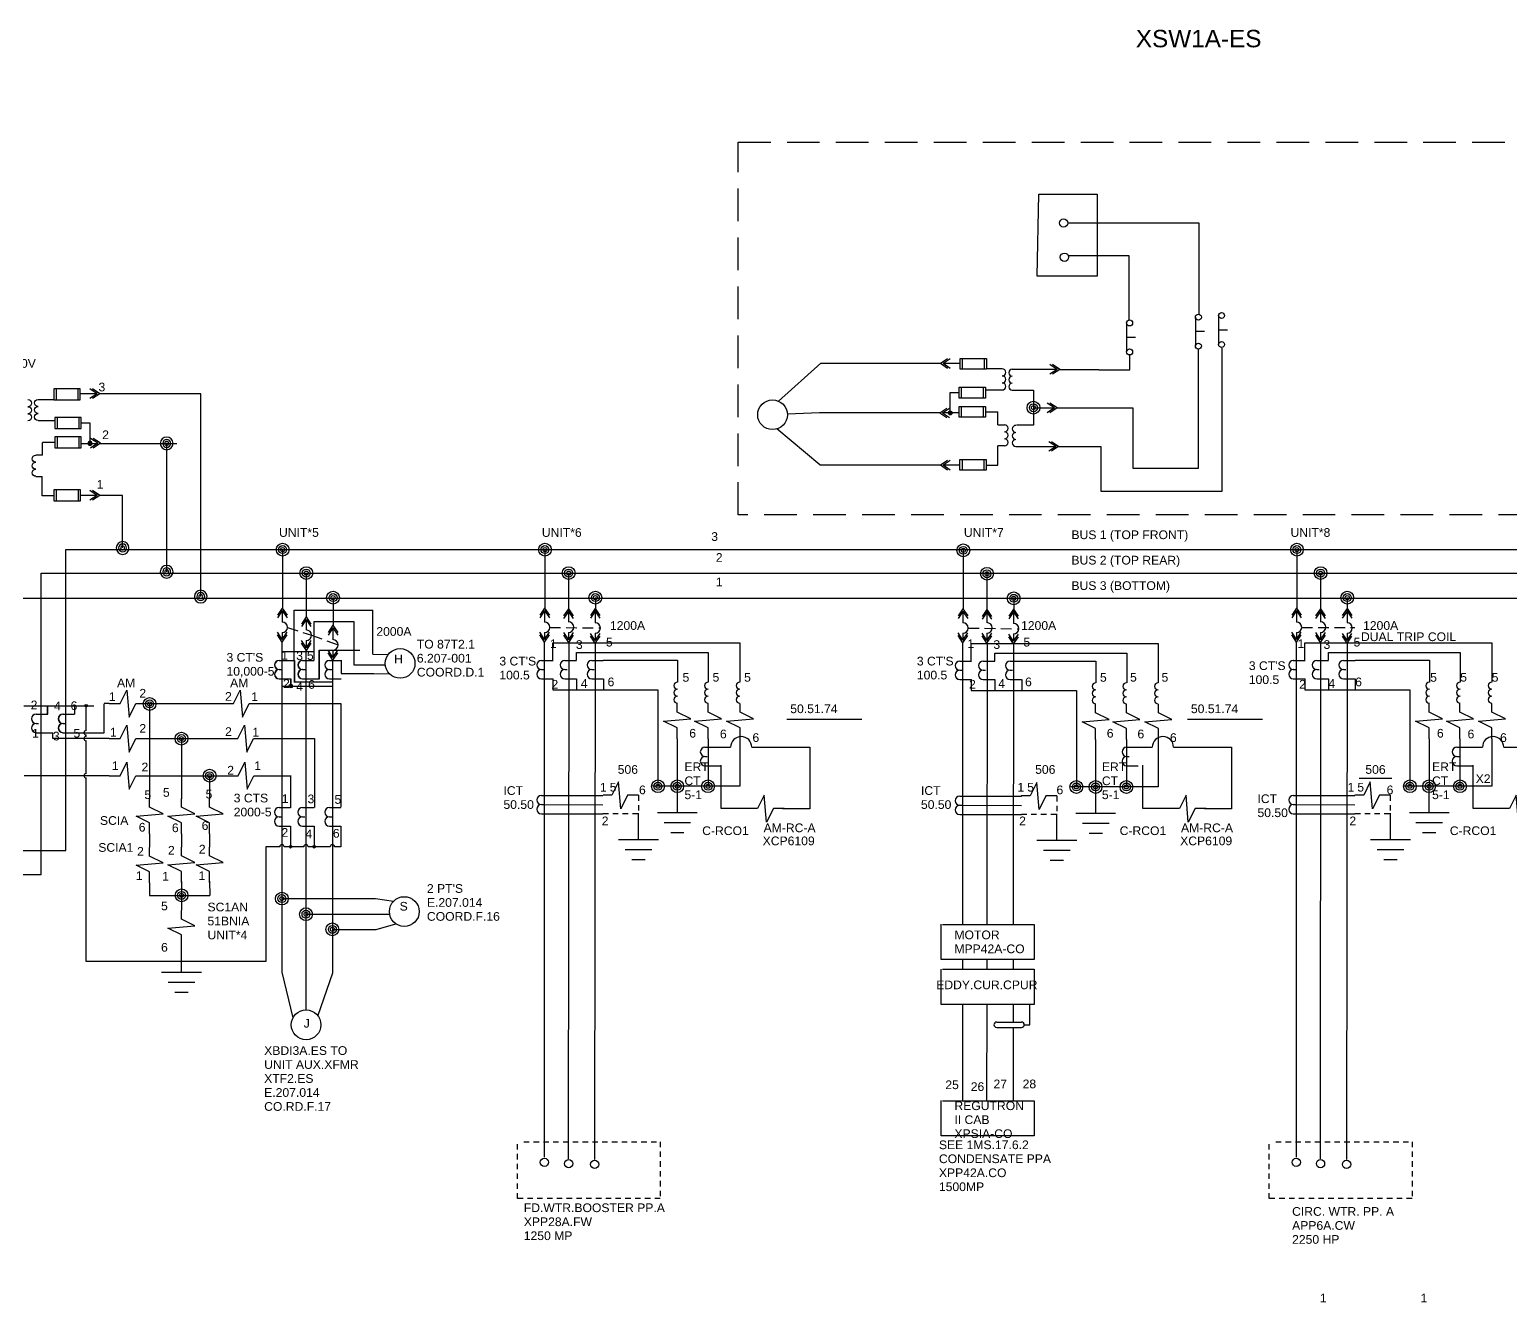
# Model space of a CAD drawing. Header units: millimetres. Extents: x 1 to 122, y 23 to 123.
# Drawn here: x 36.07 to 70.11, y 52.69 to 81.95 of the extents above; entities that cross this region are included whole.
import ezdxf
from ezdxf.enums import TextEntityAlignment as Align

# ---------------------------------------------------------------- set-up
doc = ezdxf.new("R2010")
doc.units = ezdxf.units.MM
doc.header["$MEASUREMENT"] = 0
doc.linetypes.add('HIDDEN', pattern=[0.375, 0.25, -0.125])
doc.linetypes.add('HIDDEN2', pattern=[0.1875, 0.125, -0.0625])
doc.layers.add('SYMS', color=7, linetype='Continuous')
doc.layers.add('WIRES', color=7, linetype='Continuous')
doc.styles.get("Standard").update_dxf_attribs({"font": 'arial.ttf'})
doc.styles.add('WD', font='romans.shx')

# ---------------------------------------------------------------- blocks, each defined once
blk = doc.blocks.new('hntvrh65')
for p, q in [((188.593, 219.765), (188.593, 219.453)), ((188.843, 219.765), (188.843, 219.702)), ((189.093, 219.765), (189.093, 219.453))]:
    blk.add_line(p, q)
for centre in [(188.718, 219.765), (188.968, 219.765)]:
    blk.add_arc(centre, 0.125, 0, 180)
blk = doc.blocks.new('WDDOT')
for radius in [0.03, 0.0187, 0.00929]:
    blk.add_circle((0, 0), radius)
blk = doc.blocks.new('htfjyhf')
for q in [(187.763, 220.325), (187.763, 220.2)]:
    blk.add_line((187.857, 220.262), q)
blk = doc.blocks.new('uycuy')
at = {"xscale": 0.3609041116214939, "yscale": 0.3609041116214939, "zscale": 0.3609041116214939}
for p in [(120.0938, 140.7292), (120.1061, 140.7292)]:
    blk.add_blockref('htfjyhf', p, dxfattribs=at)
blk = doc.blocks.new('htnvrj')
for p, q in [((189.066, 220.992), (189.113, 221.086)), ((189.113, 221.086), (189.129, 220.898)), ((188.99, 220.992), (189.066, 220.992)), ((189.129, 220.898), (189.175, 220.992)), ((189.175, 220.992), (189.236, 220.992))]:
    blk.add_line(p, q)
blk = doc.blocks.new('HGND2')
for p, q in [((0.125, 0.09375), (0.125, -0.09375)), ((0.125, 0), (0, 0)), ((0.171875, 0.0625), (0.171875, -0.0625)), ((0.21875, 0.03125), (0.21875, -0.03125))]:
    blk.add_line(p, q)
at = {"style": 'WD', "width": 0.8}
for tag, p in [('INST', (0.25, 0.3125)), ('LOC', (0.25, 0.15625)), ('TAG1', (0.25, 0)), ('DESC1', (0.25, -0.15625)), ('DESC2', (0.25, -0.3125))]:
    blk.add_attdef(tag, text='', height=0.125, dxfattribs=at).set_placement(p, align=Align.MIDDLE_LEFT)
at = {"style": 'WD', "flags": 1}
for tag in ['ASSYCODE', 'CAT', 'X4TERM01', 'MFG', 'FAMILY']:
    blk.add_attdef(tag, (0, 0), '', height=0.01, dxfattribs=at)
blk = doc.blocks.new('HT0_02')
blk.add_circle((0, 0), 0.0699)
at = {"style": 'WD', "flags": 1}
for tag, p in [('X2TERM01', (0, 0.0699)), ('X4TERM01', (-0.0699, 0)), ('X1TERM01', (0.0699, 0)), ('X8TERM01', (0, -0.0699))]:
    blk.add_attdef(tag, p, '', height=0.01, dxfattribs=at)
blk = doc.blocks.new('jcyurt')
for centre in [(192.433, 220.067), (192.433, 219.969), (192.433, 219.871)]:
    blk.add_arc(centre, 0.0492, 270, 90)
blk = doc.blocks.new('HFU0')
for p, q in [((-0.188, -0.078), (-0.188, 0.078)), ((-0.188, 0.078), (0.188, 0.078)), ((-0.156, 0.078), (-0.156, -0.078)), ((0.156, 0.078), (0.156, -0.078)), ((0.188, 0.078), (0.188, -0.078)), ((0.188, -0.078), (-0.188, -0.078))]:
    blk.add_line(p, q)
at = {"style": 'WD', "width": 0.7}
for tag, p in [('INST', (0, 0.328)), ('LOC', (0, 0.172)), ('DESC1', (0.007, -0.262)), ('DESC2', (0.007, -0.419)), ('DESC3', (0, -0.578))]:
    blk.add_attdef(tag, text='', height=0.125, dxfattribs=at).set_placement(p, align=Align.CENTER)
at = {"style": 'WD', "flags": 1}
for tag, p in [('X4TERM01', (-0.188, 0)), ('X1TERM02', (0.188, 0))]:
    blk.add_attdef(tag, p, '', height=0.01, dxfattribs=at)
at = {"style": 'WD', "width": 0.7}
blk.add_attdef('RATING1', text='', height=0.0938, dxfattribs=at).set_placement((0, 0), align=Align.MIDDLE_CENTER)
at = {"linetype": 'Continuous', "style": 'WD', "flags": 9}
for tag, p in [('ASSYCODE', (0.156, 0.118)), ('MFG', (0.156, 0.083)), ('CAT', (0.156, 0.102))]:
    blk.add_attdef(tag, text='', height=0.01, dxfattribs=at).set_placement(p, align=Align.CENTER)
at = {"linetype": 'Continuous', "style": 'WD', "width": 0.7, "flags": 8}
blk.add_attdef('TERM01', text='', height=0.1, dxfattribs=at).set_placement((-0.25, -0.016), align=Align.TOP_RIGHT)
blk.add_attdef('TERM02', text='', height=0.1, dxfattribs=at).set_placement((0.25, -0.016), align=Align.TOP_LEFT)
blk = doc.blocks.new('tf ty')
at = {"linetype": 'Continuous'}
for p, q in [((195.2597, 218.457), (195.2597, 218.6231)), ((195.2657, 218.6219), (195.6978, 218.6219)), ((195.6978, 218.6219), (195.6978, 218.457)), ((195.6978, 218.457), (195.2597, 218.457))]:
    blk.add_line(p, q, dxfattribs=at)
blk = doc.blocks.new('mthgd')
at = {"linetype": 'Continuous'}
for p, q in [((195.9321, 218.8514), (196.0493, 218.8514)), ((195.9321, 218.8262), (196.0493, 218.8262))]:
    blk.add_line(p, q, dxfattribs=at)
for centre, start, end in [((195.9321, 218.8388), 90, 270), ((196.0493, 218.8388), 270, 90)]:
    blk.add_arc(centre, 0.0126, start, end, dxfattribs=at)
blk = doc.blocks.new('HPB12')
for p, q in [((0, 0.065), (0, -0.033)), ((-0.156, -0.033), (0.156, -0.033))]:
    blk.add_line(p, q)
for centre in [(-0.155, 0), (0.155, 0)]:
    blk.add_circle(centre, 0.0322)
at = {"style": 'WD', "width": 0.7}
for tag, p in [('INST', (0, 0.738)), ('LOC', (0, 0.568)), ('DESC1', (0, 0.412)), ('DESC2', (0, 0.255)), ('XREF', (0, -0.232))]:
    blk.add_attdef(tag, text='', height=0.125, dxfattribs=at).set_placement(p, align=Align.CENTER)
at = {"style": 'WD'}
blk.add_attdef('TAG1', text='', height=0.125, dxfattribs=at).set_placement((0, 0.099), align=Align.CENTER)
for tag, p, height, flags in [('X4TERM01', (-0.188, 0), 0.0125, 1), ('FAMILY', (0.054, 0.058), 0.01, 9), ('CONTACT', (0.054, 0.042), 0.01, 9), ('X1TERM02', (0.188, 0), 0.0125, 1)]:
    blk.add_attdef(tag, p, '', height=height, dxfattribs=dict(at, flags=flags))
for tag, p in [('X2LINK', (0, 0.125)), ('X8LINK', (0, -0.094))]:
    blk.add_attdef(tag, p, '', height=0.01, dxfattribs=at)
at = {"linetype": 'Continuous', "style": 'WD', "flags": 9}
for tag, p in [('MFG', (0.076, -0.006)), ('CAT', (0.076, 0.017)), ('ASSYCODE', (0.076, -0.022))]:
    blk.add_attdef(tag, text='', height=0.01, dxfattribs=at).set_placement(p, align=Align.CENTER)
at = {"linetype": 'Continuous', "style": 'WD', "flags": 8}
blk.add_attdef('TERM01', text='', height=0.125, dxfattribs=at).set_placement((-0.25, -0.031), align=Align.TOP_RIGHT)
blk.add_attdef('TERM02', text='', height=0.125, dxfattribs=at).set_placement((0.25, -0.031), align=Align.TOP_LEFT)

msp = doc.modelspace()

# ---------------------------------------------------------------- linework, layer by layer
at = {"linetype": 'Continuous'}
for p, q in [((59.232, 76.279), (59.266, 78.165)), ((59.266, 78.165), (60.606, 78.165)), ((60.606, 78.165), (60.606, 76.279)), ((60.606, 76.279), (59.232, 76.279)), ((54.256, 74.278), (53.284, 73.407)), ((54.226, 73.137), (53.488, 73.108)), ((54.236, 71.94), (53.248, 72.768))]:
    msp.add_line(p, q, dxfattribs=at)
at = {"linetype": 'HIDDEN'}
for p, q in [((41.997, 68.208), (42.55, 68.027)), ((48.026, 68.208), (49.189, 68.193)), ((57.642, 68.192), (58.804, 68.175)), ((65.309, 68.208), (66.532, 68.208)), ((42.55, 68.027), (43.16, 67.805))]:
    msp.add_line(p, q, dxfattribs=at)
for p, q in [((43.961, 67.589), (44.311, 67.583)), ((43.965, 67.347), (44.246, 67.347)), ((43.985, 67.144), (44.341, 67.142)), ((53.471, 66.1), (55.202, 66.1)), ((62.68, 66.1), (64.411, 66.1)), ((66.628, 64.74), (67.383, 64.74)), ((48.099, 64.347), (49.249, 64.347)), ((57.714, 64.33), (58.865, 64.33)), ((65.382, 64.347), (66.532, 64.347)), ((47.833, 64.134), (49.249, 64.127)), ((57.449, 64.118), (58.865, 64.111)), ((65.116, 64.134), (66.532, 64.127)), ((48.099, 63.92), (49.249, 63.92)), ((57.714, 63.904), (58.865, 63.904)), ((65.382, 63.92), (66.532, 63.92)), ((44.022, 61.974), (44.436, 61.913)), ((44.022, 61.615), (44.022, 61.615)), ((44.022, 61.615), (44.346, 61.615)), ((44.036, 61.267), (44.491, 61.393)), ((41.868, 60.279), (42.122, 59.231)), ((42.422, 60.263), (42.422, 59.418)), ((43.028, 60.257), (42.692, 59.285))]:
    msp.add_line(p, q)
at = {"linetype": 'HIDDEN2'}
for p, q in [((47.28, 55.079), (47.28, 56.331)), ((47.43, 56.385), (50.562, 56.385)), ((50.562, 56.385), (50.562, 55.079)), ((64.563, 55.079), (64.563, 56.331)), ((64.713, 56.385), (67.844, 56.385)), ((67.844, 56.385), (67.844, 55.079)), ((50.562, 55.079), (47.28, 55.079)), ((67.844, 55.079), (64.563, 55.079))]:
    msp.add_line(p, q, dxfattribs=at)
at = {"linetype": 'HIDDEN', "ltscale": 3}
msp.add_lwpolyline([(52.354, 79.362), (77.331, 79.362), (77.331, 70.791), (52.354, 70.791)], close=True, dxfattribs=at)
for centre in [(41.877, 68.208), (42.429, 68.027), (47.906, 68.208), (48.458, 68.212), (49.068, 68.193), (57.521, 68.192), (58.074, 68.196), (58.684, 68.177), (65.188, 68.208), (65.741, 68.212), (66.351, 68.193), (43.039, 67.805)]:
    msp.add_arc(centre, 0.121, 270, 90)
at = {"layer": 'WIRES', "linetype": 'Continuous'}
for p, q in [((62.951, 77.499), (59.935, 77.499)), ((62.951, 75.407), (62.951, 77.499)), ((61.343, 76.748), (59.951, 76.748)), ((61.343, 75.275), (61.343, 76.748)), ((62.935, 71.866), (62.935, 74.617)), ((63.477, 71.335), (63.477, 74.627)), ((54.256, 74.278), (57.006, 74.278)), ((57.065, 74.278), (57.441, 74.278)), ((61.362, 74.123), (61.362, 74.468)), ((58.425, 74.148), (58.061, 74.148)), ((58.655, 74.143), (59.664, 74.143)), ((59.746, 74.137), (60.643, 74.137)), ((60.643, 74.123), (61.362, 74.123)), ((37.623, 73.577), (37.246, 73.577)), ((40.003, 73.577), (37.681, 73.577)), ((40.003, 68.915), (40.003, 73.577)), ((57.23, 73.137), (57.23, 73.603)), ((57.23, 73.603), (57.433, 73.603)), ((58.425, 73.662), (58.037, 73.662)), ((58.655, 73.657), (59.143, 73.657)), ((59.143, 73.657), (59.143, 72.856)), ((36.263, 73.448), (36.627, 73.448)), ((59.143, 73.256), (59.597, 73.256)), ((59.683, 73.25), (61.426, 73.25)), ((61.426, 73.25), (61.426, 71.866)), ((36.263, 72.962), (36.65, 72.962)), ((37.458, 72.902), (37.254, 72.902)), ((37.458, 72.436), (37.458, 72.902)), ((56.993, 73.137), (54.226, 73.137)), ((57.433, 73.137), (57.053, 73.137)), ((58.037, 73.161), (58.325, 73.161)), ((58.325, 72.866), (58.325, 73.161)), ((58.325, 72.866), (58.477, 72.866)), ((59.143, 72.856), (58.755, 72.856)), ((36.363, 72.165), (36.211, 72.165)), ((36.65, 72.46), (36.363, 72.46)), ((36.363, 72.165), (36.363, 72.46)), ((37.254, 72.436), (37.635, 72.436)), ((37.695, 72.436), (39.454, 72.436)), ((39.22, 69.485), (39.22, 72.448)), ((58.477, 72.379), (58.327, 72.379)), ((58.327, 71.935), (58.327, 72.379)), ((58.737, 72.364), (59.623, 72.364)), ((59.72, 72.363), (60.695, 72.363)), ((60.695, 72.363), (60.695, 71.335)), ((54.236, 71.94), (57.003, 71.94)), ((57.065, 71.941), (57.453, 71.941)), ((58.057, 71.943), (58.057, 71.943)), ((58.063, 71.935), (58.327, 71.935)), ((61.426, 71.866), (62.935, 71.866)), ((36.21, 71.678), (36.361, 71.678)), ((36.361, 71.234), (36.361, 71.678)), ((36.624, 71.234), (36.361, 71.234)), ((36.631, 71.242), (36.631, 71.242)), ((37.623, 71.24), (37.235, 71.24)), ((38.206, 71.239), (37.684, 71.239)), ((38.206, 70.032), (38.206, 71.239)), ((60.695, 71.335), (63.477, 71.335)), ((49.073, 68.891), (49.073, 68.583)), ((58.689, 68.875), (58.689, 68.567)), ((66.356, 68.891), (66.356, 68.583)), ((50.513, 66.77), (50.513, 64.555)), ((60.129, 66.754), (60.129, 64.539)), ((67.796, 66.77), (67.796, 64.555)), ((51.855, 65.028), (51.964, 65.028)), ((69.137, 65.028), (69.247, 65.028)), ((52.397, 64.555), (50.384, 64.555)), ((62.013, 64.539), (60, 64.539)), ((69.68, 64.555), (67.667, 64.555)), ((59.056, 59.074), (59.056, 59.527)), ((58.932, 59.074), (59.056, 59.074))]:
    msp.add_line(p, q, dxfattribs=at)
at = {"layer": 'WIRES'}
for p, q in [((36.905, 63.077), (36.905, 69.999)), ((36.905, 69.999), (102.131, 69.999)), ((41.886, 69.994), (41.886, 68.646)), ((47.915, 69.994), (47.915, 68.646)), ((57.531, 69.978), (57.531, 68.629)), ((65.198, 69.994), (65.198, 68.646)), ((36.336, 62.53), (36.336, 69.452)), ((36.336, 69.452), (102.131, 69.452)), ((42.43, 69.455), (42.43, 68.448)), ((48.459, 69.455), (48.459, 68.448)), ((58.075, 69.439), (58.075, 68.432)), ((65.742, 69.455), (65.742, 68.448)), ((35.869, 68.882), (102.131, 68.882)), ((43.044, 68.891), (43.044, 68.249)), ((41.878, 68.593), (41.878, 68.327)), ((42.153, 67.449), (42.153, 68.601)), ((42.153, 68.601), (43.961, 68.601)), ((43.961, 67.589), (43.961, 68.601)), ((47.907, 68.593), (47.907, 68.327)), ((48.457, 68.57), (48.457, 68.33)), ((49.068, 68.583), (49.068, 68.313)), ((57.523, 68.577), (57.523, 68.311)), ((58.073, 68.554), (58.073, 68.314)), ((58.684, 68.567), (58.684, 68.297)), ((65.19, 68.593), (65.19, 68.327)), ((65.74, 68.57), (65.74, 68.33)), ((66.351, 68.583), (66.351, 68.313)), ((41.876, 68.088), (41.876, 67.936)), ((42.428, 68.385), (42.428, 68.146)), ((42.614, 67.643), (42.614, 68.342)), ((42.614, 68.342), (43.523, 68.342)), ((43.039, 68.195), (43.039, 67.925)), ((43.523, 68.342), (43.523, 67.347)), ((47.905, 68.088), (47.905, 67.936)), ((48.458, 68.091), (48.458, 67.929)), ((49.069, 68.073), (49.069, 67.908)), ((57.52, 68.072), (57.52, 67.92)), ((58.074, 68.075), (58.074, 67.913)), ((65.187, 68.088), (65.187, 67.936)), ((65.741, 68.091), (65.741, 67.929)), ((66.352, 68.073), (66.352, 67.908)), ((41.868, 67.875), (41.868, 60.279)), ((42.429, 67.906), (42.429, 67.744)), ((47.897, 67.875), (47.897, 56.027)), ((48.099, 67.45), (48.099, 67.851)), ((48.099, 67.851), (52.394, 67.851)), ((48.46, 67.862), (48.451, 55.989)), ((49.07, 67.843), (49.057, 55.979)), ((52.394, 67.851), (52.393, 66.95)), ((57.512, 67.859), (57.512, 61.379)), ((57.714, 67.434), (57.714, 67.835)), ((57.714, 67.835), (62.01, 67.835)), ((58.076, 67.846), (58.07, 61.379)), ((58.685, 67.827), (58.679, 61.379)), ((58.685, 68.057), (58.685, 67.892)), ((62.01, 67.835), (62.009, 66.934)), ((65.179, 67.875), (65.179, 56.027)), ((65.382, 67.45), (65.382, 67.851)), ((65.382, 67.851), (69.677, 67.851)), ((65.743, 67.862), (65.733, 55.989)), ((66.353, 67.843), (66.34, 55.979)), ((69.677, 67.851), (69.676, 66.95)), ((42.614, 67.643), (41.868, 67.643)), ((42.61, 67.643), (41.868, 67.643)), ((42.013, 67.449), (42.157, 67.449)), ((42.153, 67.449), (42.153, 66.953)), ((42.157, 67.449), (42.157, 66.953)), ((42.422, 67.687), (42.422, 60.263)), ((42.61, 67.451), (42.61, 67.643)), ((42.614, 67.451), (42.614, 67.643)), ((42.725, 67.024), (42.725, 67.686)), ((42.725, 67.686), (43.657, 67.686)), ((42.729, 67.024), (42.729, 67.686)), ((42.729, 67.686), (43.661, 67.686)), ((43.028, 67.466), (43.028, 60.257)), ((43.04, 67.685), (43.04, 67.52)), ((43.229, 67.45), (43.229, 67.144)), ((48.639, 67.45), (48.639, 67.633)), ((48.639, 67.633), (51.67, 67.633)), ((49.254, 67.45), (50.96, 67.45)), ((50.96, 67.45), (50.96, 66.946)), ((51.67, 67.633), (51.67, 66.95)), ((58.254, 67.434), (58.254, 67.617)), ((58.254, 67.617), (61.286, 67.617)), ((58.87, 67.434), (60.576, 67.434)), ((60.576, 67.434), (60.576, 66.93)), ((61.286, 67.617), (61.286, 66.934)), ((65.921, 67.45), (65.921, 67.633)), ((65.921, 67.633), (68.953, 67.633)), ((66.537, 67.45), (68.243, 67.45)), ((68.243, 67.45), (68.243, 66.946)), ((68.953, 67.633), (68.953, 66.95)), ((43.229, 67.144), (43.985, 67.144)), ((43.523, 67.347), (43.965, 67.347)), ((41.868, 66.859), (43.028, 66.859)), ((41.868, 66.859), (43.028, 66.859)), ((42.069, 67.024), (42.069, 66.857)), ((42.073, 67.024), (42.073, 66.857)), ((42.142, 66.958), (43.028, 66.958)), ((42.146, 66.958), (43.028, 66.958)), ((42.524, 67.024), (42.729, 67.024)), ((48.099, 67.024), (48.099, 66.77)), ((48.099, 66.77), (50.513, 66.77)), ((48.642, 67.024), (48.642, 66.77)), ((49.259, 67.024), (49.259, 66.77)), ((57.714, 67.008), (57.714, 66.754)), ((57.714, 66.754), (60.129, 66.754)), ((58.258, 67.008), (58.258, 66.754)), ((58.874, 67.008), (58.874, 66.754)), ((65.382, 67.024), (65.382, 66.77)), ((65.382, 66.77), (67.796, 66.77)), ((65.925, 67.024), (65.925, 66.77)), ((66.541, 67.024), (66.541, 66.77)), ((35.938, 66.407), (37.546, 66.407)), ((36.483, 66.215), (36.483, 66.406)), ((36.487, 66.215), (36.487, 66.406)), ((37.107, 66.215), (37.107, 66.406)), ((37.368, 65.837), (37.368, 66.407)), ((37.901, 66.455), (37.785, 66.455)), ((37.785, 65.787), (37.785, 66.447)), ((38.714, 66.455), (40.53, 66.455)), ((38.828, 66.455), (38.828, 64.261)), ((41.315, 66.455), (43.226, 66.455)), ((43.226, 66.455), (43.226, 64.072)), ((36.397, 65.787), (36.602, 65.787)), ((36.602, 65.65), (36.602, 65.791)), ((37.103, 65.787), (37.785, 65.787)), ((37.368, 65.7), (37.368, 65.737)), ((37.901, 65.65), (36.602, 65.65)), ((37.368, 64.848), (37.368, 65.6)), ((38.714, 65.65), (40.631, 65.65)), ((39.56, 65.65), (39.56, 64.554)), ((41.418, 65.65), (42.616, 65.65)), ((42.616, 65.65), (42.616, 64.066)), ((50.955, 65.645), (50.955, 64.555)), ((51.663, 65.645), (51.663, 64.555)), ((51.858, 65.454), (52.18, 65.454)), ((52.397, 65.645), (52.397, 64.555)), ((52.669, 65.454), (54.004, 65.454)), ((54.004, 65.454), (54.004, 64.04)), ((60.57, 65.629), (60.57, 64.539)), ((61.279, 65.629), (61.279, 64.539)), ((61.552, 65.454), (61.874, 65.454)), ((62.013, 65.629), (62.013, 64.539)), ((62.363, 65.454), (63.698, 65.454)), ((63.698, 65.454), (63.698, 64.04)), ((68.237, 65.645), (68.237, 64.555)), ((68.946, 65.645), (68.946, 64.555)), ((69.14, 65.454), (69.463, 65.454)), ((69.68, 65.645), (69.68, 64.555)), ((69.952, 65.454), (71.287, 65.454)), ((51.964, 64.042), (51.964, 65.039)), ((61.658, 64.042), (61.658, 65.039)), ((69.247, 64.042), (69.247, 65.039)), ((37.901, 64.798), (35.943, 64.798)), ((37.368, 60.526), (37.368, 64.748)), ((38.714, 64.798), (40.611, 64.798)), ((40.208, 64.798), (40.208, 64.262)), ((41.425, 64.798), (42.082, 64.798)), ((42.068, 64.798), (42.068, 64.059)), ((39.56, 64.554), (39.56, 64.27)), ((52.602, 64.042), (51.964, 64.042)), ((54.004, 64.04), (53.377, 64.04)), ((62.296, 64.042), (61.658, 64.042)), ((63.698, 64.04), (63.071, 64.04)), ((69.884, 64.042), (69.247, 64.042)), ((38.827, 63.461), (38.827, 63.153)), ((39.559, 63.461), (39.559, 63.153)), ((40.208, 63.461), (40.208, 63.153)), ((42.07, 63.64), (42.07, 63.166)), ((42.609, 63.64), (42.609, 63.166)), ((43.225, 63.64), (43.225, 63.166)), ((32.644, 63.077), (36.905, 63.077)), ((41.818, 63.166), (41.497, 63.166)), ((41.497, 63.166), (41.497, 60.526)), ((42.372, 63.166), (41.918, 63.166)), ((42.978, 63.166), (42.472, 63.166)), ((43.225, 63.166), (43.078, 63.166)), ((32.074, 62.53), (36.336, 62.53)), ((38.827, 62.334), (38.827, 62.048)), ((39.56, 62.37), (39.562, 62.048)), ((40.208, 62.378), (40.21, 62.048)), ((38.827, 62.048), (40.21, 62.048)), ((39.562, 62.048), (39.562, 61.704)), ((41.868, 61.974), (44.022, 61.974)), ((42.422, 61.615), (44.022, 61.615)), ((43.028, 61.267), (44.036, 61.267)), ((41.497, 60.526), (37.368, 60.526)), ((57.512, 60.573), (57.512, 60.349)), ((58.07, 60.573), (58.07, 60.349)), ((58.678, 60.573), (58.678, 60.349)), ((57.512, 59.543), (57.512, 57.326)), ((58.069, 59.543), (58.067, 57.326)), ((58.677, 59.543), (58.676, 59.135)), ((58.676, 59.012), (58.674, 57.326))]:
    msp.add_line(p, q, dxfattribs=at)
at = {"layer": 'WIRES', "linetype": 'HIDDEN2'}
for p, q in [((50.063, 64.349), (50.063, 63.931)), ((59.678, 64.332), (59.678, 63.915)), ((67.345, 64.349), (67.345, 63.931)), ((49.249, 63.931), (50.063, 63.931)), ((58.865, 63.915), (59.678, 63.915)), ((66.532, 63.931), (67.345, 63.931))]:
    msp.add_line(p, q, dxfattribs=at)
at = {"layer": 'WIRES'}
for centre, radius, start, end in [((37.368, 65.787), 0.05, 90, 270), ((37.368, 65.65), 0.05, 90, 270), ((52.425, 65.454), 0.244, 0, 180), ((62.119, 65.454), 0.244, 0, 180), ((69.708, 65.454), 0.244, 0, 180), ((37.368, 64.798), 0.05, 90, 270), ((41.868, 63.166), 0.05, 0, 180), ((42.422, 63.166), 0.05, 0, 180), ((43.028, 63.166), 0.05, 0, 180)]:
    msp.add_arc(centre, radius, start, end, dxfattribs=at)

# ---------------------------------------------------------------- block references
for name, p, xscale, yscale, zscale, rotation in [('uycuy', (975.646, 1150.919), 4.888874362020808, 4.888874362020808, 4.888874362020808, 180), ('jcyurt', (375.26, 435.808), 1.645269508387359, 1.645269508387359, 1.645269508387359, 180), ('uycuy', (-880.958, 1150.219), -4.888874362020808, 4.888874362020808, 4.888874362020808, 180), ('jcyurt', (-280.572, 435.107), -1.645269508387359, 1.645269508387359, 1.645269508387359, 180), ('uycuy', (975.631, 1149.78), 4.888874362020808, 4.888874362020808, 4.888874362020808, 180), ('jcyurt', (375.342, 434.516), 1.645269508387359, 1.645269508387359, 1.645269508387359, 180), ('uycuy', (-880.944, 1149.079), -4.888874362020808, 4.888874362020808, 4.888874362020808, 180), ('uycuy', (975.646, 1148.582), 4.888874362020808, 4.888874362020808, 4.888874362020808, 180), ('uycuy', (-880.958, 1147.882), -4.888874362020808, 4.888874362020808, 4.888874362020808, 180), ('uycuy', (1118.519, -849.989), 4.888874362020808, 4.888874362020808, 4.888874362020808, 90), ('uycuy', (1119.068, -850.191), 4.888874362020808, 4.888874362020808, 4.888874362020808, 90), ('uycuy', (1124.548, -849.989), 4.888874362020808, 4.888874362020808, 4.888874362020808, 90), ('uycuy', (1125.097, -850.006), 4.888874362020808, 4.888874362020808, 4.888874362020808, 90), ('uycuy', (1125.711, -849.998), 4.888874362020808, 4.888874362020808, 4.888874362020808, 90), ('uycuy', (1134.164, -850.006), 4.888874362020808, 4.888874362020808, 4.888874362020808, 90), ('uycuy', (1134.713, -850.022), 4.888874362020808, 4.888874362020808, 4.888874362020808, 90), ('uycuy', (1135.326, -850.014), 4.888874362020808, 4.888874362020808, 4.888874362020808, 90), ('uycuy', (1141.831, -849.989), 4.888874362020808, 4.888874362020808, 4.888874362020808, 90), ('uycuy', (1142.38, -850.006), 4.888874362020808, 4.888874362020808, 4.888874362020808, 90), ('uycuy', (1142.994, -849.998), 4.888874362020808, 4.888874362020808, 4.888874362020808, 90), ('uycuy', (-1034.765, 986.512), 4.888874362020808, 4.888874362020808, 4.888874362020808, 270), ('uycuy', (1119.682, -850.386), 4.888874362020808, 4.888874362020808, 4.888874362020808, 90), ('uycuy', (-1028.735, 986.512), 4.888874362020808, 4.888874362020808, 4.888874362020808, 270), ('uycuy', (-1028.181, 986.503), 4.888874362020808, 4.888874362020808, 4.888874362020808, 270), ('uycuy', (-1019.12, 986.496), 4.888874362020808, 4.888874362020808, 4.888874362020808, 270), ('uycuy', (-1018.566, 986.487), 4.888874362020808, 4.888874362020808, 4.888874362020808, 270), ('uycuy', (-1011.453, 986.512), 4.888874362020808, 4.888874362020808, 4.888874362020808, 270), ('uycuy', (-1010.899, 986.503), 4.888874362020808, 4.888874362020808, 4.888874362020808, 270), ('uycuy', (-1034.21, 986.318), 4.888874362020808, 4.888874362020808, 4.888874362020808, 270), ('uycuy', (-1027.571, 986.484), 4.888874362020808, 4.888874362020808, 4.888874362020808, 270), ('uycuy', (-1017.956, 986.468), 4.888874362020808, 4.888874362020808, 4.888874362020808, 270), ('uycuy', (-1010.289, 986.484), 4.888874362020808, 4.888874362020808, 4.888874362020808, 270), ('hntvrh65', (228.933, -93.562), 0.8514948915127982, 0.8514948915127982, 0.8514948915127982, 89.99999999999999), ('hntvrh65', (228.937, -93.562), 0.8514948915127982, 0.8514948915127982, 0.8514948915127982, 89.99999999999999), ('hntvrh65', (229.473, -93.562), 0.8514948915127982, 0.8514948915127982, 0.8514948915127982, 89.99999999999999), ('hntvrh65', (229.477, -93.562), 0.8514948915127982, 0.8514948915127982, 0.8514948915127982, 89.99999999999999), ('hntvrh65', (230.089, -93.562), 0.8514948915127982, 0.8514948915127982, 0.8514948915127982, 89.99999999999999), ('hntvrh65', (230.093, -93.562), 0.8514948915127982, 0.8514948915127982, 0.8514948915127982, 89.99999999999999), ('uycuy', (-1033.601, 986.096), 4.888874362020808, 4.888874362020808, 4.888874362020808, 270), ('hntvrh65', (234.962, -93.562), 0.8514948915127982, 0.8514948915127982, 0.8514948915127982, 89.99999999999999), ('hntvrh65', (234.966, -93.562), 0.8514948915127982, 0.8514948915127982, 0.8514948915127982, 89.99999999999999), ('hntvrh65', (235.502, -93.562), 0.8514948915127982, 0.8514948915127982, 0.8514948915127982, 89.99999999999999), ('hntvrh65', (236.118, -93.562), 0.8514948915127982, 0.8514948915127982, 0.8514948915127982, 89.99999999999999), ('hntvrh65', (244.578, -93.578), 0.8514948915127982, 0.8514948915127982, 0.8514948915127982, 89.99999999999999), ('hntvrh65', (244.581, -93.578), 0.8514948915127982, 0.8514948915127982, 0.8514948915127982, 89.99999999999999), ('hntvrh65', (245.117, -93.578), 0.8514948915127982, 0.8514948915127982, 0.8514948915127982, 89.99999999999999), ('hntvrh65', (245.733, -93.578), 0.8514948915127982, 0.8514948915127982, 0.8514948915127982, 89.99999999999999), ('hntvrh65', (252.245, -93.562), 0.8514948915127982, 0.8514948915127982, 0.8514948915127982, 89.99999999999999), ('hntvrh65', (252.248, -93.562), 0.8514948915127982, 0.8514948915127982, 0.8514948915127982, 89.99999999999999), ('hntvrh65', (252.785, -93.562), 0.8514948915127982, 0.8514948915127982, 0.8514948915127982, 89.99999999999999), ('hntvrh65', (253.4, -93.562), 0.8514948915127982, 0.8514948915127982, 0.8514948915127982, 89.99999999999999), ('jcyurt', (367.564, 428.615), 1.645269508387359, 1.645269508387359, 1.645269508387359, 180), ('jcyurt', (368.27, 428.615), 1.645269508387359, 1.645269508387359, 1.645269508387359, 180), ('jcyurt', (368.998, 428.615), 1.645269508387359, 1.645269508387359, 1.645269508387359, 180), ('jcyurt', (377.179, 428.599), 1.645269508387359, 1.645269508387359, 1.645269508387359, 180), ('jcyurt', (377.885, 428.599), 1.645269508387359, 1.645269508387359, 1.645269508387359, 180), ('jcyurt', (378.613, 428.599), 1.645269508387359, 1.645269508387359, 1.645269508387359, 180), ('jcyurt', (384.847, 428.615), 1.645269508387359, 1.645269508387359, 1.645269508387359, 180), ('jcyurt', (385.553, 428.615), 1.645269508387359, 1.645269508387359, 1.645269508387359, 180), ('jcyurt', (386.28, 428.615), 1.645269508387359, 1.645269508387359, 1.645269508387359, 180), ('htnvrj', (781.551, -559.154), 3.305987744164149, 3.305987744164149, 3.305987744164149, 90), ('htnvrj', (782.26, -559.154), 3.305987744164149, 3.305987744164149, 3.305987744164149, 90), ('htnvrj', (782.995, -559.154), 3.305987744164149, 3.305987744164149, 3.305987744164149, 90), ('htnvrj', (791.167, -559.17), 3.305987744164149, 3.305987744164149, 3.305987744164149, 90), ('htnvrj', (791.876, -559.17), 3.305987744164149, 3.305987744164149, 3.305987744164149, 90), ('htnvrj', (792.611, -559.17), 3.305987744164149, 3.305987744164149, 3.305987744164149, 90), ('htnvrj', (798.834, -559.154), 3.305987744164149, 3.305987744164149, 3.305987744164149, 90), ('htnvrj', (799.543, -559.154), 3.305987744164149, 3.305987744164149, 3.305987744164149, 90), ('htnvrj', (800.278, -559.154), 3.305987744164149, 3.305987744164149, 3.305987744164149, 90), ('hntvrh65', (223.346, -94.799), 0.8514948915127982, 0.8514948915127982, 0.8514948915127982, 89.99999999999999), ('hntvrh65', (223.35, -94.799), 0.8514948915127982, 0.8514948915127982, 0.8514948915127982, 89.99999999999999), ('hntvrh65', (223.962, -94.799), 0.8514948915127982, 0.8514948915127982, 0.8514948915127982, 89.99999999999999), ('hntvrh65', (223.966, -94.799), 0.8514948915127982, 0.8514948915127982, 0.8514948915127982, 89.99999999999999), ('hntvrh65', (238.721, -95.558), 0.8514948915127982, 0.8514948915127982, 0.8514948915127982, 89.99999999999999), ('hntvrh65', (248.415, -95.558), 0.8514948915127982, 0.8514948915127982, 0.8514948915127982, 89.99999999999999), ('hntvrh65', (256.004, -95.558), 0.8514948915127982, 0.8514948915127982, 0.8514948915127982, 89.99999999999999), ('hntvrh65', (234.962, -96.665), 0.8514948915127982, 0.8514948915127982, 0.8514948915127982, 89.99999999999999), ('htnvrj', (674.861, 794.946), 3.305987744164149, 3.305987744164149, 3.305987744164149, 180), ('htnvrj', (678.214, 794.639), 3.305987744164149, 3.305987744164149, 3.305987744164149, 180), ('hntvrh65', (244.578, -96.681), 0.8514948915127982, 0.8514948915127982, 0.8514948915127982, 89.99999999999999), ('htnvrj', (684.476, 794.929), 3.305987744164149, 3.305987744164149, 3.305987744164149, 180), ('htnvrj', (687.908, 794.639), 3.305987744164149, 3.305987744164149, 3.305987744164149, 180), ('hntvrh65', (252.245, -96.665), 0.8514948915127982, 0.8514948915127982, 0.8514948915127982, 89.99999999999999), ('htnvrj', (692.144, 794.946), 3.305987744164149, 3.305987744164149, 3.305987744164149, 180), ('htnvrj', (695.496, 794.639), 3.305987744164149, 3.305987744164149, 3.305987744164149, 180), ('htnvrj', (769.424, -561.338), 3.305987744164149, 3.305987744164149, 3.305987744164149, 90), ('htnvrj', (770.157, -561.338), 3.305987744164149, 3.305987744164149, 3.305987744164149, 90), ('htnvrj', (770.805, -561.338), 3.305987744164149, 3.305987744164149, 3.305987744164149, 90), ('hntvrh65', (228.933, -96.946), 0.8514948915127982, 0.8514948915127982, 0.8514948915127982, 89.99999999999999), ('hntvrh65', (229.473, -96.946), 0.8514948915127982, 0.8514948915127982, 0.8514948915127982, 89.99999999999999), ('hntvrh65', (230.089, -96.946), 0.8514948915127982, 0.8514948915127982, 0.8514948915127982, 89.99999999999999), ('htnvrj', (769.424, -562.464), 3.305987744164149, 3.305987744164149, 3.305987744164149, 90), ('htnvrj', (770.157, -562.456), 3.305987744164149, 3.305987744164149, 3.305987744164149, 90), ('htnvrj', (770.805, -562.454), 3.305987744164149, 3.305987744164149, 3.305987744164149, 90), ('htnvrj', (770.157, -563.912), 3.305987744164149, 3.305987744164149, 3.305987744164149, 90)]:
    msp.add_blockref(name, p, dxfattribs=dict(xscale=xscale, yscale=yscale, zscale=zscale, rotation=rotation))
for name, p, xscale, yscale, zscale in [('uycuy', (-858.894, -1002.505), 4.888874362020808, 4.888874362020808, 4.888874362020808), ('jcyurt', (-258.18, -288.003), 1.645269508387359, 1.645269508387359, 1.645269508387359), ('jcyurt', (352.867, -288.704), -1.645269508387359, 1.645269508387359, 1.645269508387359), ('uycuy', (-858.957, -1003.391), 4.888874362020808, 4.888874362020808, 4.888874362020808), ('jcyurt', (-258.127, -289.287), 1.645269508387359, 1.645269508387359, 1.645269508387359), ('jcyurt', (352.815, -289.987), -1.645269508387359, 1.645269508387359, 1.645269508387359), ('uycuy', (-858.92, -1004.278), 4.888874362020808, 4.888874362020808, 4.888874362020808), ('htnvrj', (-586.898, -664.142), 3.305987744164149, 3.305987744164149, 3.305987744164149), ('htnvrj', (-584.297, -664.142), 3.305987744164149, 3.305987744164149, 3.305987744164149), ('htnvrj', (-586.898, -664.947), 3.305987744164149, 3.305987744164149, 3.305987744164149), ('htnvrj', (-584.194, -664.947), 3.305987744164149, 3.305987744164149, 3.305987744164149), ('htnvrj', (-586.898, -665.799), 3.305987744164149, 3.305987744164149, 3.305987744164149), ('htnvrj', (-586.898, -665.799), 3.305987744164149, 3.305987744164149, 3.305987744164149), ('htnvrj', (-584.187, -665.799), 3.305987744164149, 3.305987744164149, 3.305987744164149)]:
    msp.add_blockref(name, p, dxfattribs=dict(xscale=xscale, yscale=yscale, zscale=zscale))
at = {"linetype": 'Continuous', "xscale": 4.888874362020808, "yscale": 4.888874362020808, "zscale": 4.888874362020808}
for name, p in [('tf ty', (-897.579, -1007.436)), ('tf ty', (-897.579, -1008.466)), ('mthgd', (-899.59, -1010.801)), ('tf ty', (-897.579, -1011.488))]:
    msp.add_blockref(name, p, dxfattribs=at)
at = {"layer": 'SYMS', "linetype": 'HIDDEN2'}
for name, p, xscale, yscale, zscale in [('HT0_02', (59.836, 77.501), 1.365313447415493, 1.365313447415493, 1.365313447415493), ('HT0_02', (59.856, 76.715), 1.365313447415493, 1.365313447415493, 1.365313447415493), ('WDDOT', (50.955, 64.555), 4.888874362020808, 4.888874362020808, 4.888874362020808), ('WDDOT', (51.663, 64.555), 4.888874362020808, 4.888874362020808, 4.888874362020808), ('WDDOT', (60.57, 64.539), 4.888874362020808, 4.888874362020808, 4.888874362020808), ('WDDOT', (61.279, 64.539), 4.888874362020808, 4.888874362020808, 4.888874362020808), ('WDDOT', (68.237, 64.555), 4.888874362020808, 4.888874362020808, 4.888874362020808), ('WDDOT', (68.946, 64.555), 4.888874362020808, 4.888874362020808, 4.888874362020808), ('HT0_02', (47.902, 55.913), 1.365313447415493, 1.365313447415493, 1.365313447415493), ('HT0_02', (48.459, 55.882), 1.365313447415493, 1.365313447415493, 1.365313447415493), ('HT0_02', (49.057, 55.866), 1.365313447415493, 1.365313447415493, 1.365313447415493), ('HT0_02', (65.184, 55.913), 1.365313447415493, 1.365313447415493, 1.365313447415493), ('HT0_02', (65.741, 55.882), 1.365313447415493, 1.365313447415493, 1.365313447415493), ('HT0_02', (66.34, 55.866), 1.365313447415493, 1.365313447415493, 1.365313447415493)]:
    msp.add_blockref(name, p, dxfattribs=dict(at, xscale=xscale, yscale=yscale, zscale=zscale))
at = {"layer": 'SYMS', "linetype": 'Continuous', "xscale": 2.14943958584636, "yscale": 2.14943958584636, "zscale": 2.14943958584636, "rotation": 270}
for p in [(61.352, 74.872), (62.935, 75.004), (63.466, 75.042)]:
    msp.add_blockref('HPB12', p, dxfattribs=at)
at = {"layer": 'SYMS', "linetype": 'Continuous'}
for name, p, xscale, yscale, zscale in [('HFU0', (57.759, 74.264), 1.610319462460774, 1.610319462460774, 1.610319462460774), ('HFU0', (36.929, 73.564), -1.610319462460774, 1.610319462460774, 1.610319462460774), ('HFU0', (57.735, 73.603), 1.610319462460774, 1.610319462460774, 1.610319462460774), ('WDDOT', (57.23, 73.137), 1.514707504439478, 1.514707504439478, 1.514707504439478), ('HFU0', (57.735, 73.161), 1.610319462460774, 1.610319462460774, 1.610319462460774), ('WDDOT', (59.143, 73.256), 4.888874362020808, 4.888874362020808, 4.888874362020808), ('HFU0', (36.952, 72.902), -1.610319462460774, 1.610319462460774, 1.610319462460774), ('HFU0', (36.952, 72.46), -1.610319462460774, 1.610319462460774, 1.610319462460774), ('WDDOT', (39.22, 72.436), -4.888874362020808, 4.888874362020808, 4.888874362020808), ('WDDOT', (37.458, 72.436), -1.514707504439478, 1.514707504439478, 1.514707504439478), ('HFU0', (57.755, 71.943), 1.610319462460774, 1.610319462460774, 1.610319462460774), ('HFU0', (36.933, 71.242), -1.610319462460774, 1.610319462460774, 1.610319462460774), ('WDDOT', (38.206, 70.032), -4.888874362020808, 4.888874362020808, 4.888874362020808), ('WDDOT', (39.22, 69.485), -4.888874362020808, 4.888874362020808, 4.888874362020808), ('WDDOT', (40.003, 68.915), -4.888874362020808, 4.888874362020808, 4.888874362020808), ('WDDOT', (50.513, 64.555), 4.888874362020808, 4.888874362020808, 4.888874362020808), ('WDDOT', (60.129, 64.539), 4.888874362020808, 4.888874362020808, 4.888874362020808), ('WDDOT', (67.796, 64.555), 4.888874362020808, 4.888874362020808, 4.888874362020808)]:
    msp.add_blockref(name, p, dxfattribs=dict(at, xscale=xscale, yscale=yscale, zscale=zscale))
at = {"layer": 'SYMS'}
for name, p, xscale, yscale, zscale in [('HT0_02', (53.146, 73.095), 4.888874362020808, 4.888874362020808, 4.888874362020808), ('WDDOT', (41.886, 69.994), 4.888874362020808, 4.888874362020808, 4.888874362020808), ('WDDOT', (47.915, 69.994), 4.888874362020808, 4.888874362020808, 4.888874362020808), ('WDDOT', (57.531, 69.978), 4.888874362020808, 4.888874362020808, 4.888874362020808), ('WDDOT', (65.198, 69.994), 4.888874362020808, 4.888874362020808, 4.888874362020808), ('WDDOT', (42.43, 69.455), 4.888874362020808, 4.888874362020808, 4.888874362020808), ('WDDOT', (48.459, 69.455), 4.888874362020808, 4.888874362020808, 4.888874362020808), ('WDDOT', (58.075, 69.439), 4.888874362020808, 4.888874362020808, 4.888874362020808), ('WDDOT', (65.742, 69.455), 4.888874362020808, 4.888874362020808, 4.888874362020808), ('WDDOT', (43.044, 68.891), 4.888874362020808, 4.888874362020808, 4.888874362020808), ('WDDOT', (49.073, 68.891), 4.888874362020808, 4.888874362020808, 4.888874362020808), ('WDDOT', (58.689, 68.875), 4.888874362020808, 4.888874362020808, 4.888874362020808), ('WDDOT', (66.356, 68.891), 4.888874362020808, 4.888874362020808, 4.888874362020808), ('HT0_02', (44.586, 67.38), 4.888874362020808, 4.888874362020808, 4.888874362020808), ('WDDOT', (42.073, 66.857), 1.392554681022072, 1.392554681022072, 1.392554681022072), ('WDDOT', (38.828, 66.447), 4.888874362020808, 4.888874362020808, 4.888874362020808), ('WDDOT', (39.56, 65.65), 4.888874362020808, 4.888874362020808, 4.888874362020808), ('WDDOT', (40.208, 64.798), 4.888874362020808, 4.888874362020808, 4.888874362020808), ('WDDOT', (39.562, 62.048), 4.888874362020808, 4.888874362020808, 4.888874362020808), ('WDDOT', (41.868, 61.974), 4.888874362020808, 4.888874362020808, 4.888874362020808), ('HT0_02', (44.682, 61.676), 4.888874362020808, 4.888874362020808, 4.888874362020808), ('WDDOT', (42.422, 61.615), 4.888874362020808, 4.888874362020808, 4.888874362020808), ('WDDOT', (43.028, 61.267), 4.888874362020808, 4.888874362020808, 4.888874362020808), ('HT0_02', (42.424, 59.073), 4.888874362020808, 4.888874362020808, 4.888874362020808)]:
    msp.add_blockref(name, p, dxfattribs=dict(at, xscale=xscale, yscale=yscale, zscale=zscale))
for p in [(37.368, 66.407), (42.07, 63.166), (42.609, 63.166)]:
    msp.add_blockref('WDDOT', p, dxfattribs=at)
at = {"layer": 'SYMS', "xscale": 4.888874362020808, "yscale": 4.888874362020808, "zscale": 4.888874362020808, "rotation": 270}
for p in [(50.958, 64.553), (60.574, 64.537), (68.241, 64.553), (50.066, 63.937), (59.682, 63.921), (67.349, 63.937), (39.56, 60.888)]:
    msp.add_blockref('HGND2', p, dxfattribs=at)

# ---------------------------------------------------------------- texts
for s, height, p in [('XSW1A-ES', 0.4, (61.496, 81.54)), ('7200-120V', 0.2, (34.846, 74.174)), ('3', 0.2, (37.653, 73.631)), ('2', 0.2, (37.738, 72.534)), ('1', 0.2, (37.611, 71.395)), ('UNIT*5', 0.2, (41.802, 70.288)), ('UNIT*6', 0.2, (47.843, 70.288)), ('UNIT*7', 0.2, (57.544, 70.288)), ('UNIT*8', 0.2, (65.051, 70.288)), ('3', 0.2, (51.737, 70.195)), ('BUS 1 (TOP FRONT)', 0.2, (60.016, 70.236)), ('2', 0.2, (51.842, 69.714)), ('BUS 2 (TOP REAR)', 0.2, (60.016, 69.652)), ('1', 0.2, (51.842, 69.15)), ('BUS 3 (BOTTOM)', 0.2, (60.016, 69.067)), ('2000A', 0.2, (44.039, 68.013)), ('1200A', 0.2, (49.409, 68.15)), ('1200A', 0.2, (58.858, 68.15)), ('DUAL TRIP COIL', 0.2, (66.671, 67.892)), ('1200A', 0.2, (66.719, 68.15)), ('TO 87T2.1', 0.2, (44.97, 67.721)), ('1', 0.2, (48.029, 67.731)), ('3', 0.2, (48.626, 67.712)), ('5', 0.2, (49.317, 67.768)), ('1', 0.2, (57.624, 67.731)), ('3', 0.2, (58.222, 67.712)), ('5', 0.2, (58.912, 67.768)), ('1', 0.2, (65.213, 67.731)), ('3', 0.2, (65.81, 67.712)), ('5', 0.2, (66.501, 67.768)), ("3 CT'S", 0.2, (40.595, 67.419)), ('1', 0.2, (41.851, 67.464)), ('3', 0.2, (42.198, 67.456)), ('5', 0.2, (42.444, 67.46)), ('H', 0.2, (44.448, 67.382)), ('6.207-001', 0.2, (44.97, 67.399)), ("3 CT'S", 0.2, (46.867, 67.332)), ("3 CT'S", 0.2, (56.463, 67.332)), ("3 CT'S", 0.2, (64.093, 67.227)), ('10,000-5', 0.2, (40.595, 67.098)), ('COORD.D.1', 0.2, (44.97, 67.078)), ('100.5', 0.2, (46.867, 67.011)), ('6', 0.2, (49.354, 66.854)), ('5', 0.2, (51.077, 66.958)), ('5', 0.2, (51.767, 66.961)), ('5', 0.2, (52.492, 66.959)), ('100.5', 0.2, (56.463, 67.011)), ('6', 0.2, (58.95, 66.854)), ('5', 0.2, (60.672, 66.958)), ('5', 0.2, (61.363, 66.961)), ('5', 0.2, (62.087, 66.959)), ('100.5', 0.2, (64.093, 66.906)), ('6', 0.2, (66.538, 66.854)), ('5', 0.2, (68.261, 66.958)), ('5', 0.2, (68.952, 66.961)), ('5', 0.2, (69.676, 66.959)), ('1', 0.2, (37.891, 66.514)), ('AM', 0.2, (38.079, 66.831)), ('2', 0.2, (38.592, 66.593)), ('2', 0.2, (40.562, 66.52)), ('AM', 0.2, (40.678, 66.831)), ('1', 0.2, (41.164, 66.514)), ('2', 0.2, (41.894, 66.815)), ('4', 0.2, (42.198, 66.749)), ('6', 0.2, (42.471, 66.796)), ('2', 0.2, (48.066, 66.799)), ('4', 0.2, (48.738, 66.817)), ('2', 0.2, (57.662, 66.799)), ('4', 0.2, (58.334, 66.817)), ('2', 0.2, (65.25, 66.799)), ('4', 0.2, (65.922, 66.817)), ('2', 0.2, (36.094, 66.324)), ('4', 0.2, (36.63, 66.299)), ('6', 0.2, (37.012, 66.307)), ('50.51.74', 0.2, (53.553, 66.236)), ('50.51.74', 0.2, (62.762, 66.236)), ('1', 0.2, (36.126, 65.674)), ('3', 0.2, (36.605, 65.609)), ('5', 0.2, (37.077, 65.674)), ('1', 0.2, (37.916, 65.699)), ('2', 0.2, (38.592, 65.785)), ('2', 0.2, (40.562, 65.711)), ('1', 0.2, (41.189, 65.699)), ('6', 0.2, (51.232, 65.674)), ('6', 0.2, (51.937, 65.657)), ('6', 0.2, (52.684, 65.574)), ('6', 0.2, (60.828, 65.674)), ('6', 0.2, (61.533, 65.657)), ('6', 0.2, (62.28, 65.574)), ('6', 0.2, (68.417, 65.674)), ('6', 0.2, (69.121, 65.657)), ('6', 0.2, (69.868, 65.574)), ('1', 0.2, (37.96, 64.927)), ('2', 0.2, (38.642, 64.898)), ('2', 0.2, (40.612, 64.824)), ('1', 0.2, (41.234, 64.927)), ('506', 0.2, (49.587, 64.841)), ('ERT', 0.2, (51.121, 64.903)), ('506', 0.2, (59.182, 64.841)), ('ERT', 0.2, (60.716, 64.903)), ('506', 0.2, (66.771, 64.841)), ('ERT', 0.2, (68.305, 64.903)), ('CT', 0.2, (51.121, 64.581)), ('CT', 0.2, (60.716, 64.581)), ('CT', 0.2, (68.305, 64.581)), ('X2', 0.2, (69.308, 64.629)), ('5', 0.2, (38.708, 64.262)), ('5', 0.2, (39.134, 64.314)), ('5', 0.2, (40.115, 64.275)), ('3 CTS', 0.2, (40.761, 64.185)), ('1', 0.2, (41.865, 64.172)), ('3', 0.2, (42.457, 64.165)), ('5', 0.2, (43.078, 64.152)), ('ICT', 0.2, (46.961, 64.357)), ('1', 0.2, (49.179, 64.434)), ('5', 0.2, (49.403, 64.434)), ('6', 0.2, (50.077, 64.372)), ('5-1', 0.2, (51.121, 64.26)), ('ICT', 0.2, (56.557, 64.357)), ('1', 0.2, (58.774, 64.434)), ('5', 0.2, (58.999, 64.434)), ('6', 0.2, (59.672, 64.372)), ('5-1', 0.2, (60.716, 64.26)), ('ICT', 0.2, (64.292, 64.169)), ('1', 0.2, (66.363, 64.434)), ('5', 0.2, (66.587, 64.434)), ('6', 0.2, (67.261, 64.372)), ('5-1', 0.2, (68.305, 64.26)), ('2000-5', 0.2, (40.761, 63.863)), ('50.50', 0.2, (46.961, 64.035)), ('50.50', 0.2, (56.557, 64.035)), ('50.50', 0.2, (64.292, 63.847)), ('SCIA', 0.2, (37.687, 63.668)), ('6', 0.2, (38.578, 63.514)), ('6', 0.2, (39.34, 63.501)), ('6', 0.2, (40.025, 63.552)), ('2', 0.2, (49.219, 63.659)), ('AM-RC-A', 0.2, (52.94, 63.5)), ('2', 0.2, (58.815, 63.659)), ('AM-RC-A', 0.2, (62.535, 63.5)), ('2', 0.2, (66.404, 63.659)), ('2', 0.2, (41.859, 63.394)), ('4', 0.2, (42.408, 63.36)), ('6', 0.2, (43.04, 63.374)), ('C-RCO1', 0.2, (51.529, 63.434)), ('XCP6109', 0.2, (52.919, 63.2)), ('C-RCO1', 0.2, (61.124, 63.434)), ('XCP6109', 0.2, (62.515, 63.2)), ('C-RCO1', 0.2, (68.713, 63.434)), ('SCIA1', 0.2, (37.648, 63.049)), ('2', 0.2, (38.54, 62.959)), ('2', 0.2, (39.25, 62.984)), ('2', 0.2, (39.96, 63.01)), ('1', 0.2, (38.512, 62.399)), ('1', 0.2, (39.116, 62.387)), ('1', 0.2, (39.952, 62.399)), ("2 PT'S", 0.2, (45.202, 62.106)), ('E.207.014', 0.2, (45.202, 61.785)), ('5', 0.2, (39.091, 61.705)), ('SC1AN', 0.2, (40.158, 61.68)), ('S', 0.2, (44.575, 61.697)), ('COORD.F.16', 0.2, (45.202, 61.464)), ('51BNIA', 0.2, (40.158, 61.358)), ('6', 0.2, (39.091, 60.754)), ('UNIT*4', 0.2, (40.158, 61.037)), ('MOTOR', 0.2, (57.326, 61.04)), ('MPP42A-CO', 0.2, (57.326, 60.719)), ('EDDY.CUR.CPUR', 0.2, (56.908, 59.891)), ('J', 0.2, (42.371, 59.008)), ('XBDI3A.ES TO', 0.2, (41.461, 58.381)), ('UNIT AUX.XFMR', 0.2, (41.461, 58.06)), ('XTF2.ES', 0.2, (41.461, 57.739)), ('E.207.014', 0.2, (41.461, 57.417)), ('25', 0.2, (57.117, 57.594)), ('26', 0.2, (57.702, 57.552)), ('27', 0.2, (58.225, 57.614)), ('28', 0.2, (58.894, 57.614)), ('CO.RD.F.17', 0.2, (41.461, 57.096)), ('REGUTRON', 0.2, (57.326, 57.113)), ('II CAB', 0.2, (57.326, 56.792)), ('XPSIA-CO', 0.2, (57.326, 56.471)), ('SEE 1MS.17.6.2', 0.2, (56.97, 56.215)), ('CONDENSATE PPA', 0.2, (56.97, 55.894)), ('XPP42A.CO', 0.2, (56.97, 55.572)), ('1500MP', 0.2, (56.97, 55.251)), ('FD.WTR.BOOSTER PP.A', 0.2, (47.428, 54.768)), ('CIRC. WTR. PP. A', 0.2, (65.088, 54.683)), ('XPP28A.FW', 0.2, (47.428, 54.446)), ('APP6A.CW', 0.2, (65.088, 54.361)), ('1250 MP', 0.2, (47.428, 54.125)), ('2250 HP', 0.2, (65.088, 54.04)), ('1', 0.2, (65.726, 52.693)), ('1', 0.2, (68.039, 52.693))]:
    msp.add_text(s, height=height).set_placement(p)

doc.saveas('drawing.dxf')
